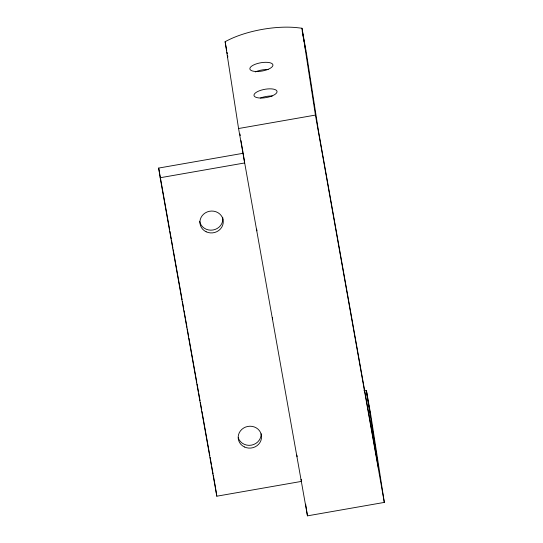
<?xml version="1.0" encoding="UTF-8"?>
<svg xmlns="http://www.w3.org/2000/svg" width="543" height="543" viewBox="0 0 543 543"><rect width="100%" height="100%" fill="white"/><g stroke="black" fill="none" stroke-linecap="round" stroke-linejoin="round"><path stroke-width="0.81" d="M366.41 390.444L370.876 415.551L384.322 502.404L307.453 515.85L238.567 128.528L225.121 41.668L228.657 39.883A55.182 19.772 -10.1 0 1 297.944 27.761L301.983 28.229L306.449 53.329L318.395 130.517L378.356 467.632L366.41 390.444L363.878 390.22M238.567 128.528L315.429 115.082L301.983 28.229M160.178 177.737L158.678 168.065L243.155 153.289L244.649 162.961L160.178 177.737L216.82 496.2L301.297 481.431M301.209 479.523L301.494 481.071L301.236 479.415M302.166 30.849L302.465 32.519M302.756 34.189L304.094 41.696M304.392 43.365L305.729 50.879M366.294 391.401L367.631 398.915M367.93 400.578L369.26 408.092M369.559 409.761L370.299 413.929M315.429 115.082L384.322 502.404M225.121 41.668L226.702 50.58M226.994 52.196L227.279 53.818M227.571 55.434L227.856 57.056M256.649 229.153L256.941 230.823M272.362 317.526L272.661 319.189M296.831 455.082L297.13 456.751M158.678 168.065L169.654 229.757M169.945 231.42L171.283 238.927M171.581 240.59L172.912 248.097M173.21 249.76L182.109 299.784M182.407 301.453L183.738 308.953M184.036 310.623L184.335 312.286M184.627 313.956L185.373 318.123M185.665 319.793L187.002 327.293M187.301 328.963L188.631 336.463M188.93 338.133L196.79 382.32M197.082 383.989L198.419 391.489M198.718 393.159L200.048 400.659M200.347 402.329L201.684 409.829M201.976 411.499L209.836 455.686M210.134 457.349L211.465 464.856M211.763 466.518L213.1 474.025M213.392 475.688L215.32 486.528M241.533 143.956L243.02 152.508M305.648 504.155L307.453 515.85M239.992 133.999L240.25 135.655M241.017 140.637L241.404 143.128M215.449 487.336L216.82 496.2M222.698 217.214A11.702 10.928 -8.8 0 1 213.087 229.988A11.702 10.928 -8.8 0 1 199.641 221.245M261.122 433.755A11.702 10.928 -8.8 0 1 251.355 445.165A11.702 10.928 -8.8 0 1 238.248 437.76M260.973 97.835A11.702 4.195 -10.1 0 1 272.26 96.03M255.373 71.92A11.702 4.195 -10.1 0 1 268.154 69.497M260.294 98.039A11.702 4.195 -10.1 0 0 277.032 91.428A11.702 4.195 -10.1 0 0 259.181 90.864A11.702 4.195 -10.1 0 0 260.294 98.039M256.187 71.513A11.702 4.195 -10.1 0 0 272.925 64.895A11.702 4.195 -10.1 0 0 255.074 64.332A11.702 4.195 -10.1 0 0 256.187 71.513M206.15 231.78A11.702 10.928 -8.8 0 0 223.275 221.34A11.702 10.928 -8.8 0 0 205.369 212.856A11.702 10.928 -8.8 0 0 206.15 231.78M244.425 446.964A11.702 10.928 -8.8 0 0 261.55 436.518A11.702 10.928 -8.8 0 0 243.637 428.033A11.702 10.928 -8.8 0 0 244.425 446.964"/></g></svg>
